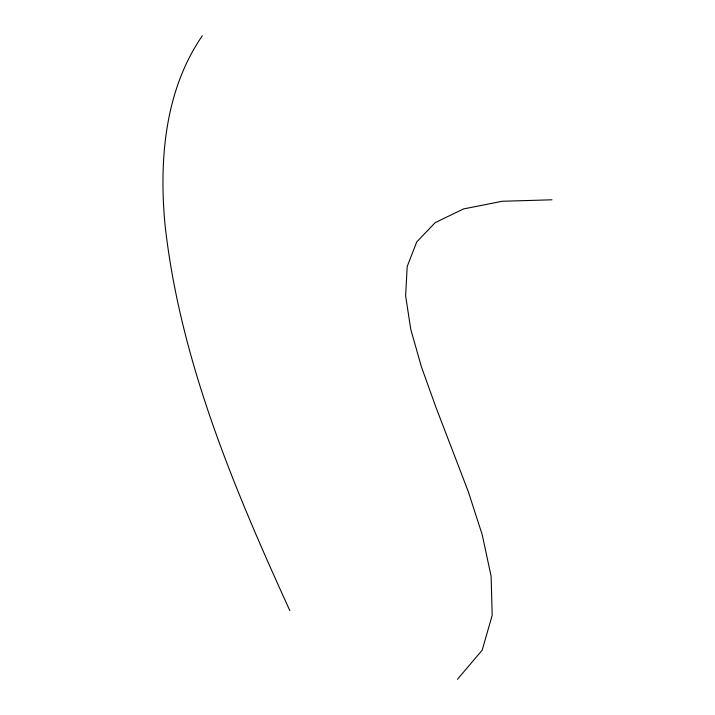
<?xml version="1.0" encoding="UTF-8"?>
<svg xmlns="http://www.w3.org/2000/svg" width="715" height="715" viewBox="0 0 715 715"><rect width="100%" height="100%" fill="white"/><g stroke="black" fill="none" stroke-linecap="round" stroke-linejoin="round"><path stroke-width="1.07" d="M202.336 35.75C164.79 90.242 159.105 159.561 164.915 223.715C179.706 359.636 233.653 487.398 289.87 610.69M457.475 679.25L482.169 650.221L492.188 615.356L491.125 576.317L482.196 534.641L468.307 491.679L435.703 406.638L421.35 366.616L410.794 329.436L405.62 295.849L407.201 266.489L416.729 241.92L435.203 222.615L463.472 208.959L502.216 201.273L551.989 199.798"/></g></svg>
